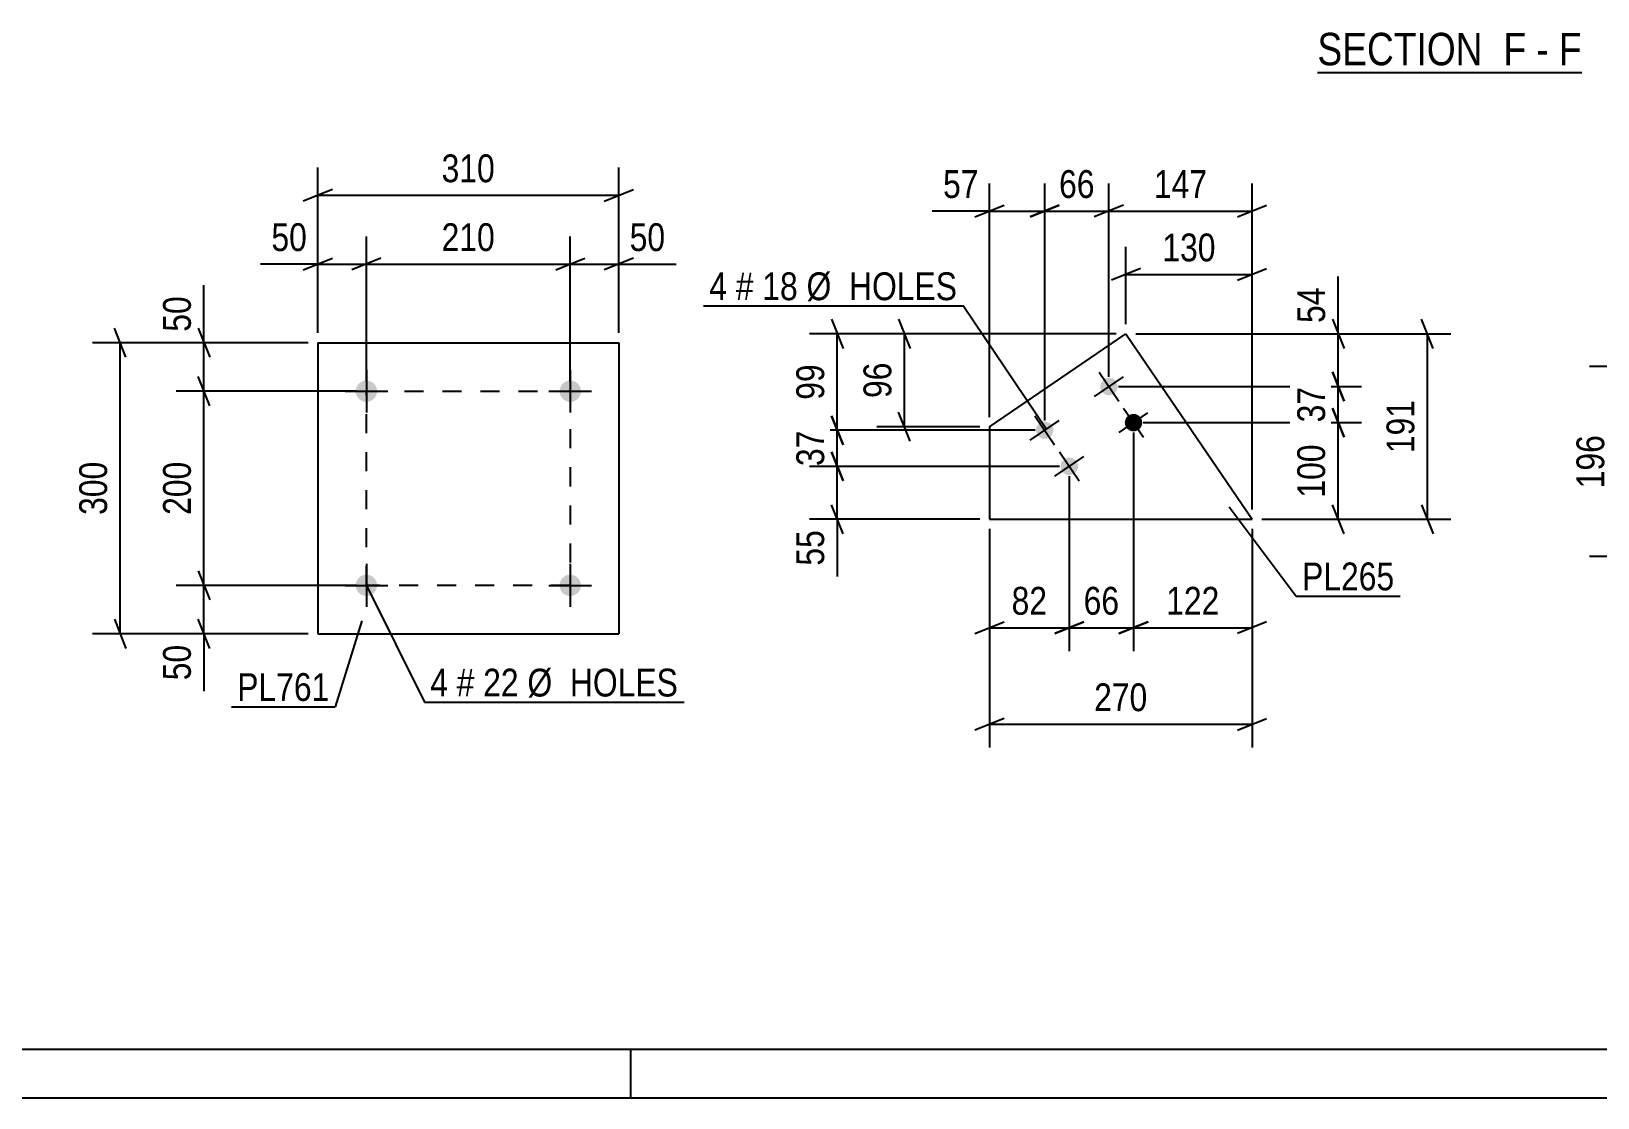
# Model space of a CAD drawing. Header units: millimetres. Extents: x 0 to 841, y 0 to 594.
# Drawn here: x 149.3 to 310.6, y 0 to 109.9 of the extents above; entities that cross this region are included whole.
import ezdxf

# ---------------------------------------------------------------- set-up
doc = ezdxf.new("R2010")
doc.units = ezdxf.units.MM
doc.linetypes.add('DXK_LINE_DOT2', pattern=[3.9198, 1.9599, -1.9599])
doc.styles.add('Arial Narrow', font='ARIALN.TTF', dxfattribs={"height": 0.2})

# ---------------------------------------------------------------- blocks, each defined once
blk = doc.blocks.new('Unknown-317311778-50 - 5611')
at = {"color": 6, "linetype": 'Continuous'}
blk.add_line((281.73, 105.61), (308.95, 105.61), dxfattribs=at)
at = {"color": 0, "linetype": 'Continuous'}
for points in [[(299.84, 106.36), (299.84, 109.86), (281.73, 109.86), (281.73, 106.36)], [(303.23, 106.36), (303.23, 109.86), (300.89, 109.86), (300.89, 106.36)], [(305.55, 106.36), (305.55, 109.86), (304.28, 109.86), (304.28, 106.36)], [(308.95, 106.36), (308.95, 109.86), (306.6, 109.86), (306.6, 106.36)]]:
    blk.add_wipeout(points, dxfattribs=at)
at = {"color": 7, "linetype": 'Continuous', "style": 'Arial Narrow'}
for s, p in [('SECTION ', (281.73, 106.36)), ('F', (300.89, 106.36)), ('F', (306.6, 106.36)), ('-', (304.28, 106.36))]:
    blk.add_text(s, height=3.34, dxfattribs=at).set_placement(p)
blk = doc.blocks.new('Unknown-317311778-1113')
at = {"color": 5, "linetype": 'Continuous'}
for p, q in [((5, 5), (836, 5)), ((211, 0), (211, 5)), ((0, 0), (841, 0))]:
    blk.add_line(p, q, dxfattribs=at)
blk = doc.blocks.new('Bolt-317311778-1236 - 1200')
at = {"linetype": 'Continuous'}
for points in [[(261, 73.77, -1), (259.51, 72.76, -1)], [(254.38, 69.27, -1), (252.9, 68.26, -1)], [(263.53, 70.05, -1), (262.04, 69.04, -1)], [(256.92, 65.55, -1), (255.43, 64.53, -1)]]:
    blk.add_hatch(color=1, dxfattribs=at).paths.add_polyline_path(points)
at = {"color": 1, "linetype": 'Continuous'}
for p, q in [((258.77, 72.25), (261.74, 74.27)), ((259.24, 74.75), (261.27, 71.77)), ((261.77, 71.03), (263.8, 68.05)), ((252.15, 67.75), (255.13, 69.77)), ((252.63, 70.25), (254.65, 67.27)), ((261.3, 68.53), (264.27, 70.55)), ((255.16, 66.53), (257.19, 63.55)), ((254.68, 64.03), (257.66, 66.05))]:
    blk.add_line(p, q, dxfattribs=at)
blk = doc.blocks.new('Part-317311778-1251 - 1200')
at = {"color": 2, "linetype": 'Continuous'}
for p, q in [((247.95, 69.12), (262.01, 78.69)), ((262.01, 78.69), (275, 59.59)), ((247.95, 69.12), (247.95, 59.59)), ((247.95, 59.59), (275, 59.59))]:
    blk.add_line(p, q, dxfattribs=at)
blk = doc.blocks.new('Bolt-317311778-6936 - 6897')
at = {"linetype": 'Continuous'}
for points in [[(184.87, 52.78, -1), (182.67, 52.78, -1)], [(205.87, 52.78, -1), (203.67, 52.78, -1)]]:
    blk.add_hatch(color=1, dxfattribs=at).paths.add_polyline_path(points)
at = {"color": 1, "linetype": 'Continuous'}
for p, q in [((183.77, 54.98), (183.77, 50.58)), ((204.77, 54.98), (204.77, 50.58)), ((181.57, 52.78), (185.97, 52.78)), ((202.57, 52.78), (206.97, 52.78))]:
    blk.add_line(p, q, dxfattribs=at)
blk = doc.blocks.new('Part-317311778-6903 - 6897')
at = {"color": 2, "linetype": 'Continuous'}
for p, q in [((178.77, 77.78), (178.77, 47.78)), ((178.77, 77.78), (209.77, 77.78)), ((209.77, 77.78), (209.77, 47.78)), ((178.77, 47.78), (209.77, 47.78))]:
    blk.add_line(p, q, dxfattribs=at)
blk = doc.blocks.new('Bolt-317311778-6941 - 6897')
at = {"linetype": 'Continuous'}
for points in [[(184.87, 72.78, -1), (182.67, 72.78, -1)], [(205.87, 72.78, -1), (203.67, 72.78, -1)]]:
    blk.add_hatch(color=1, dxfattribs=at).paths.add_polyline_path(points)
at = {"color": 1, "linetype": 'Continuous'}
for p, q in [((183.77, 74.98), (183.77, 70.58)), ((204.77, 74.98), (204.77, 70.58)), ((181.57, 72.78), (185.97, 72.78)), ((202.57, 72.78), (206.97, 72.78))]:
    blk.add_line(p, q, dxfattribs=at)
blk = doc.blocks.new('Rectangle-317311778-7050 - 6897')
at = {"color": 1, "linetype": 'DXK_LINE_DOT2'}
blk.add_lwpolyline([(183.77, 72.78), (204.77, 72.78), (204.77, 52.78), (183.77, 52.78), (183.77, 72.78)], close=True, dxfattribs=at)
blk = doc.blocks.new('StraightDimension-317311778-1374 - 1200')
at = {"color": 7, "linetype": 'Continuous'}
for p, q in [((293.66, 77.19), (292.46, 80.19)), ((263.01, 78.69), (295.46, 78.69)), ((293.06, 59.59), (293.06, 78.69)), ((292.46, 61.09), (293.66, 58.09)), ((276, 59.59), (295.46, 59.59))]:
    blk.add_line(p, q, dxfattribs=at)
at = {"color": 0}
blk.add_wipeout([(292.31, 72.48), (288.11, 72.48), (288.11, 65.8), (292.31, 65.8)], dxfattribs=at)
at = {"color": 3, "style": 'Arial Narrow'}
blk.add_text('191', height=2.863, rotation=90.0002, dxfattribs=at).set_placement((291.71, 66.4))
blk = doc.blocks.new('StraightDimension-317311778-1253 - 1200')
at = {"color": 7, "linetype": 'Continuous'}
for p, q in [((283.27, 80.19), (284.47, 77.19)), ((263.01, 78.69), (286.27, 78.69)), ((283.87, 73.26), (283.87, 78.69)), ((284.47, 71.76), (283.27, 74.76)), ((261.25, 73.26), (286.27, 73.26))]:
    blk.add_line(p, q, dxfattribs=at)
at = {"color": 0}
blk.add_wipeout([(283.12, 84.07), (278.92, 84.07), (278.92, 79.21), (283.12, 79.21)], dxfattribs=at)
at = {"color": 7, "linetype": 'Continuous'}
blk.add_line((283.87, 78.69), (283.87, 84.59), dxfattribs=at)
blk.add_line((283.87, 78.69), (283.87, 84.59), dxfattribs=at)
at = {"color": 3, "style": 'Arial Narrow'}
blk.add_text('54', height=2.863, rotation=90.0002, dxfattribs=at).set_placement((282.52, 79.81))
blk = doc.blocks.new('StraightDimension-317311778-1282 - 1200')
at = {"color": 7, "linetype": 'Continuous'}
for p, q in [((283.27, 71.04), (284.47, 68.04)), ((263.79, 69.54), (286.27, 69.54)), ((283.87, 59.59), (283.87, 69.54)), ((284.47, 58.09), (283.27, 61.09)), ((276, 59.59), (286.27, 59.59))]:
    blk.add_line(p, q, dxfattribs=at)
at = {"color": 0}
blk.add_wipeout([(283.12, 67.91), (278.92, 67.91), (278.92, 61.22), (283.12, 61.22)], dxfattribs=at)
at = {"color": 3, "style": 'Arial Narrow'}
blk.add_text('100', height=2.863, rotation=90.0002, dxfattribs=at).set_placement((282.52, 61.82))
blk = doc.blocks.new('StraightDimension-317311778-1273 - 1200')
at = {"color": 7, "linetype": 'Continuous'}
for p, q in [((283.27, 74.76), (284.47, 71.76)), ((261.25, 73.26), (286.27, 73.26)), ((283.87, 69.54), (283.87, 73.26)), ((284.47, 68.04), (283.27, 71.04)), ((263.79, 69.54), (286.27, 69.54))]:
    blk.add_line(p, q, dxfattribs=at)
at = {"color": 0}
blk.add_wipeout([(283.12, 73.83), (278.92, 73.83), (278.92, 68.97), (283.12, 68.97)], dxfattribs=at)
at = {"color": 3, "style": 'Arial Narrow'}
blk.add_text('37', height=2.863, rotation=90.0002, dxfattribs=at).set_placement((282.52, 69.57))
blk = doc.blocks.new('StraightDimension-317311778-1289 - 1200')
at = {"color": 7, "linetype": 'Continuous'}
for p, q in [((260.25, 74.26), (260.25, 94.19)), ((275, 60.59), (275, 94.19)), ((261.75, 91.94), (258.75, 90.74)), ((260.25, 91.34), (275, 91.34)), ((273.5, 90.74), (276.5, 91.94))]:
    blk.add_line(p, q, dxfattribs=at)
at = {"color": 0}
blk.add_wipeout([(270.97, 92.09), (270.97, 96.29), (264.29, 96.29), (264.29, 92.09)], dxfattribs=at)
at = {"color": 3, "style": 'Arial Narrow'}
blk.add_text('147', height=2.863, dxfattribs=at).set_placement((264.89, 92.69))
blk = doc.blocks.new('StraightDimension-317311778-1298 - 1200')
at = {"color": 7, "linetype": 'Continuous'}
for p, q in [((253.64, 69.76), (253.64, 94.19)), ((260.25, 74.26), (260.25, 94.19)), ((252.14, 90.74), (255.14, 91.94)), ((253.64, 91.34), (260.25, 91.34)), ((261.75, 91.94), (258.75, 90.74))]:
    blk.add_line(p, q, dxfattribs=at)
at = {"color": 0}
blk.add_wipeout([(259.38, 92.09), (259.38, 96.29), (254.52, 96.29), (254.52, 92.09)], dxfattribs=at)
at = {"color": 3, "style": 'Arial Narrow'}
blk.add_text('66', height=2.863, dxfattribs=at).set_placement((255.12, 92.69))
blk = doc.blocks.new('StraightDimension-317311778-1309 - 1200')
at = {"color": 7, "linetype": 'Continuous'}
for p, q in [((247.95, 70.12), (247.95, 94.19)), ((253.64, 69.76), (253.64, 94.19)), ((246.45, 90.74), (249.45, 91.94)), ((247.95, 91.34), (253.64, 91.34)), ((255.14, 91.94), (252.14, 90.74))]:
    blk.add_line(p, q, dxfattribs=at)
at = {"color": 0}
blk.add_wipeout([(247.43, 92.09), (247.43, 96.29), (242.57, 96.29), (242.57, 92.09)], dxfattribs=at)
at = {"color": 7, "linetype": 'Continuous'}
blk.add_line((247.95, 91.34), (242.05, 91.34), dxfattribs=at)
blk.add_line((247.95, 91.34), (242.05, 91.34), dxfattribs=at)
at = {"color": 3, "style": 'Arial Narrow'}
blk.add_text('57', height=2.863, dxfattribs=at).set_placement((243.17, 92.69))
blk = doc.blocks.new('StraightDimension-317311778-1321 - 1200')
at = {"color": 7, "linetype": 'Continuous'}
for p, q in [((256.17, 64.04), (256.17, 46.01)), ((247.95, 58.59), (247.95, 46.01)), ((246.45, 47.81), (249.45, 49.01)), ((247.95, 48.41), (256.17, 48.41)), ((257.67, 49.01), (254.67, 47.81))]:
    blk.add_line(p, q, dxfattribs=at)
at = {"color": 0}
blk.add_wipeout([(254.49, 49.16), (254.49, 53.36), (249.63, 53.36), (249.63, 49.16)], dxfattribs=at)
at = {"color": 3, "style": 'Arial Narrow'}
blk.add_text('82', height=2.863, dxfattribs=at).set_placement((250.23, 49.76))
blk = doc.blocks.new('StraightDimension-317311778-1327 - 1200')
at = {"color": 7, "linetype": 'Continuous'}
for p, q in [((262.79, 68.54), (262.79, 46.01)), ((256.17, 64.04), (256.17, 46.01)), ((254.67, 47.81), (257.67, 49.01)), ((256.17, 48.41), (262.79, 48.41)), ((264.29, 49.01), (261.29, 47.81))]:
    blk.add_line(p, q, dxfattribs=at)
at = {"color": 0}
blk.add_wipeout([(261.91, 49.16), (261.91, 53.36), (257.05, 53.36), (257.05, 49.16)], dxfattribs=at)
at = {"color": 3, "style": 'Arial Narrow'}
blk.add_text('66', height=2.863, dxfattribs=at).set_placement((257.65, 49.76))
blk = doc.blocks.new('StraightDimension-317311778-1335 - 1200')
at = {"color": 7, "linetype": 'Continuous'}
for p, q in [((262.79, 68.54), (262.79, 46.01)), ((275, 58.59), (275, 46.01)), ((261.29, 47.81), (264.29, 49.01)), ((262.79, 48.41), (275, 48.41)), ((276.5, 49.01), (273.5, 47.81))]:
    blk.add_line(p, q, dxfattribs=at)
at = {"color": 0}
blk.add_wipeout([(272.24, 49.16), (272.24, 53.36), (265.55, 53.36), (265.55, 49.16)], dxfattribs=at)
at = {"color": 3, "style": 'Arial Narrow'}
blk.add_text('122', height=2.863, dxfattribs=at).set_placement((266.15, 49.76))
blk = doc.blocks.new('StraightDimension-317311778-1342 - 1200')
at = {"color": 7, "linetype": 'Continuous'}
for p, q in [((238.59, 80.19), (239.79, 77.19)), ((261.01, 78.69), (236.34, 78.69)), ((239.19, 69.12), (239.19, 78.69)), ((239.79, 67.62), (238.59, 70.62)), ((246.95, 69.12), (236.34, 69.12))]:
    blk.add_line(p, q, dxfattribs=at)
at = {"color": 0}
blk.add_wipeout([(238.44, 76.33), (234.24, 76.33), (234.24, 71.48), (238.44, 71.48)], dxfattribs=at)
at = {"color": 3, "style": 'Arial Narrow'}
blk.add_text('96', height=2.863, rotation=90.0002, dxfattribs=at).set_placement((237.84, 72.08))
blk = doc.blocks.new('StraightDimension-317311778-1351 - 1200')
at = {"color": 7, "linetype": 'Continuous'}
for p, q in [((231.67, 80.19), (232.87, 77.19)), ((261.01, 78.69), (229.42, 78.69)), ((232.27, 68.76), (232.27, 78.69)), ((232.87, 67.26), (231.67, 70.26)), ((252.64, 68.76), (229.42, 68.76))]:
    blk.add_line(p, q, dxfattribs=at)
at = {"color": 0}
blk.add_wipeout([(231.52, 76.15), (227.32, 76.15), (227.32, 71.3), (231.52, 71.3)], dxfattribs=at)
at = {"color": 3, "style": 'Arial Narrow'}
blk.add_text('99', height=2.863, rotation=90.0002, dxfattribs=at).set_placement((230.92, 71.9))
blk = doc.blocks.new('StraightDimension-317311778-1359 - 1200')
at = {"color": 7, "linetype": 'Continuous'}
for p, q in [((231.67, 70.26), (232.87, 67.26)), ((252.64, 68.76), (229.42, 68.76)), ((232.27, 65.04), (232.27, 68.76)), ((232.87, 63.54), (231.67, 66.54)), ((255.17, 65.04), (229.42, 65.04))]:
    blk.add_line(p, q, dxfattribs=at)
at = {"color": 0}
blk.add_wipeout([(231.52, 69.33), (227.32, 69.33), (227.32, 64.47), (231.52, 64.47)], dxfattribs=at)
at = {"color": 3, "style": 'Arial Narrow'}
blk.add_text('37', height=2.863, rotation=90.0002, dxfattribs=at).set_placement((230.92, 65.07))
blk = doc.blocks.new('StraightDimension-317311778-1367 - 1200')
at = {"color": 7, "linetype": 'Continuous'}
for p, q in [((231.67, 66.54), (232.87, 63.54)), ((255.17, 65.04), (229.42, 65.04)), ((232.27, 59.59), (232.27, 65.04)), ((232.87, 58.09), (231.67, 61.09)), ((246.95, 59.59), (229.42, 59.59))]:
    blk.add_line(p, q, dxfattribs=at)
at = {"color": 0}
blk.add_wipeout([(231.52, 59.07), (227.32, 59.07), (227.32, 54.21), (231.52, 54.21)], dxfattribs=at)
at = {"color": 7, "linetype": 'Continuous'}
blk.add_line((232.27, 59.59), (232.27, 53.68), dxfattribs=at)
blk.add_line((232.27, 59.59), (232.27, 53.68), dxfattribs=at)
at = {"color": 3, "style": 'Arial Narrow'}
blk.add_text('55', height=2.863, rotation=90.0002, dxfattribs=at).set_placement((230.92, 54.81))
blk = doc.blocks.new('StraightDimension-317311778-1381 - 1200')
at = {"color": 7, "linetype": 'Continuous'}
for p, q in [((247.95, 58.59), (247.95, 36.07)), ((275, 58.59), (275, 36.07)), ((249.45, 39.07), (246.45, 37.87)), ((273.5, 37.87), (276.5, 39.07)), ((247.95, 38.47), (275, 38.47))]:
    blk.add_line(p, q, dxfattribs=at)
at = {"color": 0}
blk.add_wipeout([(264.82, 39.22), (264.82, 43.42), (258.13, 43.42), (258.13, 39.22)], dxfattribs=at)
at = {"color": 3, "style": 'Arial Narrow'}
blk.add_text('270', height=2.863, dxfattribs=at).set_placement((258.73, 39.82))
blk = doc.blocks.new('StraightDimension-317311778-1386 - 1200')
at = {"color": 7, "linetype": 'Continuous'}
for p, q in [((262.01, 79.69), (262.01, 87.66)), ((275, 60.59), (275, 87.66)), ((263.51, 85.41), (260.51, 84.21)), ((262.01, 84.81), (275, 84.81)), ((273.5, 84.21), (276.5, 85.41))]:
    blk.add_line(p, q, dxfattribs=at)
at = {"color": 0}
blk.add_wipeout([(271.85, 85.56), (271.85, 89.76), (265.16, 89.76), (265.16, 85.56)], dxfattribs=at)
at = {"color": 3, "style": 'Arial Narrow'}
blk.add_text('130', height=2.863, dxfattribs=at).set_placement((265.76, 86.16))
blk = doc.blocks.new('StraightDimension-317311778-6956 - 6897')
at = {"color": 7, "linetype": 'Continuous'}
for p, q in [((167.64, 71.28), (166.44, 74.28)), ((182.77, 72.78), (164.19, 72.78)), ((167.04, 52.78), (167.04, 72.78)), ((166.44, 54.28), (167.64, 51.28)), ((182.77, 52.78), (164.19, 52.78))]:
    blk.add_line(p, q, dxfattribs=at)
at = {"color": 0}
blk.add_wipeout([(166.29, 66.13), (162.09, 66.13), (162.09, 59.44), (166.29, 59.44)], dxfattribs=at)
at = {"color": 3, "style": 'Arial Narrow'}
blk.add_text('200', height=2.863, rotation=90.0002, dxfattribs=at).set_placement((165.69, 60.04))
blk = doc.blocks.new('StraightDimension-317311778-6986 - 6897')
at = {"color": 7, "linetype": 'Continuous'}
for p, q in [((159.01, 76.28), (157.81, 79.28)), ((177.77, 77.78), (155.56, 77.78)), ((158.41, 47.78), (158.41, 77.78)), ((157.81, 49.28), (159.01, 46.28)), ((177.77, 47.78), (155.56, 47.78))]:
    blk.add_line(p, q, dxfattribs=at)
at = {"color": 0}
blk.add_wipeout([(157.66, 66.12), (153.46, 66.12), (153.46, 59.44), (157.66, 59.44)], dxfattribs=at)
at = {"color": 3, "style": 'Arial Narrow'}
blk.add_text('300', height=2.863, rotation=90.0002, dxfattribs=at).set_placement((157.06, 60.04))
blk = doc.blocks.new('StraightDimension-317311778-6943 - 6897')
at = {"color": 7, "linetype": 'Continuous'}
for p, q in [((166.44, 79.28), (167.64, 76.28)), ((177.77, 77.78), (164.19, 77.78)), ((167.04, 72.78), (167.04, 77.78)), ((167.64, 71.28), (166.44, 74.28)), ((182.77, 72.78), (164.19, 72.78))]:
    blk.add_line(p, q, dxfattribs=at)
at = {"color": 0}
blk.add_wipeout([(166.29, 83.16), (162.09, 83.16), (162.09, 78.31), (166.29, 78.31)], dxfattribs=at)
at = {"color": 7, "linetype": 'Continuous'}
blk.add_line((167.04, 77.78), (167.04, 83.69), dxfattribs=at)
blk.add_line((167.04, 77.78), (167.04, 83.69), dxfattribs=at)
at = {"color": 3, "style": 'Arial Narrow'}
blk.add_text('50', height=2.863, rotation=90.0002, dxfattribs=at).set_placement((165.69, 78.91))
blk = doc.blocks.new('StraightDimension-317311778-6972 - 6897')
at = {"color": 7, "linetype": 'Continuous'}
for p, q in [((166.44, 54.28), (167.64, 51.28)), ((182.77, 52.78), (164.19, 52.78)), ((167.04, 47.78), (167.04, 52.78)), ((167.64, 46.28), (166.44, 49.28)), ((177.77, 47.78), (164.19, 47.78))]:
    blk.add_line(p, q, dxfattribs=at)
at = {"color": 0}
blk.add_wipeout([(166.29, 47.26), (162.09, 47.26), (162.09, 42.4), (166.29, 42.4)], dxfattribs=at)
at = {"color": 7, "linetype": 'Continuous'}
blk.add_line((167.04, 47.78), (167.04, 41.88), dxfattribs=at)
blk.add_line((167.04, 47.78), (167.04, 41.88), dxfattribs=at)
at = {"color": 3, "style": 'Arial Narrow'}
blk.add_text('50', height=2.863, rotation=90.0002, dxfattribs=at).set_placement((165.69, 43))
blk = doc.blocks.new('StraightDimension-317311778-6997 - 6897')
at = {"color": 7, "linetype": 'Continuous'}
for p, q in [((204.77, 73.78), (204.77, 88.72)), ((209.77, 78.78), (209.77, 88.72)), ((203.27, 85.27), (206.27, 86.47)), ((204.77, 85.87), (209.77, 85.87)), ((211.27, 86.47), (208.27, 85.27))]:
    blk.add_line(p, q, dxfattribs=at)
at = {"color": 0}
blk.add_wipeout([(215.15, 86.62), (215.15, 90.82), (210.29, 90.82), (210.29, 86.62)], dxfattribs=at)
at = {"color": 7, "linetype": 'Continuous'}
blk.add_line((209.77, 85.87), (215.67, 85.87), dxfattribs=at)
blk.add_line((209.77, 85.87), (215.67, 85.87), dxfattribs=at)
at = {"color": 3, "style": 'Arial Narrow'}
blk.add_text('50', height=2.863, dxfattribs=at).set_placement((210.89, 87.22))
blk = doc.blocks.new('StraightDimension-317311778-7010 - 6897')
at = {"color": 7, "linetype": 'Continuous'}
for p, q in [((183.77, 73.78), (183.77, 88.72)), ((204.77, 73.78), (204.77, 88.72)), ((185.27, 86.47), (182.27, 85.27)), ((183.77, 85.87), (204.77, 85.87)), ((203.27, 85.27), (206.27, 86.47))]:
    blk.add_line(p, q, dxfattribs=at)
at = {"color": 0}
blk.add_wipeout([(197.61, 86.62), (197.61, 90.82), (190.92, 90.82), (190.92, 86.62)], dxfattribs=at)
at = {"color": 3, "style": 'Arial Narrow'}
blk.add_text('210', height=2.863, dxfattribs=at).set_placement((191.52, 87.22))
blk = doc.blocks.new('StraightDimension-317311778-7026 - 6897')
at = {"color": 7, "linetype": 'Continuous'}
for p, q in [((178.77, 78.78), (178.77, 88.72)), ((183.77, 73.78), (183.77, 88.72)), ((177.27, 85.27), (180.27, 86.47)), ((178.77, 85.87), (183.77, 85.87)), ((185.27, 86.47), (182.27, 85.27))]:
    blk.add_line(p, q, dxfattribs=at)
at = {"color": 0}
blk.add_wipeout([(178.24, 86.62), (178.24, 90.82), (173.39, 90.82), (173.39, 86.62)], dxfattribs=at)
at = {"color": 7, "linetype": 'Continuous'}
blk.add_line((178.77, 85.87), (172.86, 85.87), dxfattribs=at)
blk.add_line((178.77, 85.87), (172.86, 85.87), dxfattribs=at)
at = {"color": 3, "style": 'Arial Narrow'}
blk.add_text('50', height=2.863, dxfattribs=at).set_placement((173.99, 87.22))
blk = doc.blocks.new('StraightDimension-317311778-7040 - 6897')
at = {"color": 7, "linetype": 'Continuous'}
for p, q in [((178.77, 78.78), (178.77, 95.81)), ((209.77, 78.78), (209.77, 95.81)), ((180.27, 93.56), (177.27, 92.36)), ((178.77, 92.96), (209.77, 92.96)), ((208.27, 92.36), (211.27, 93.56))]:
    blk.add_line(p, q, dxfattribs=at)
at = {"color": 0}
blk.add_wipeout([(197.61, 93.71), (197.61, 97.91), (190.92, 97.91), (190.92, 93.71)], dxfattribs=at)
at = {"color": 3, "style": 'Arial Narrow'}
blk.add_text('310', height=2.863, dxfattribs=at).set_placement((191.52, 94.31))
blk = doc.blocks.new('StraightDimension-317311778-7279 - 7197')
at = {"color": 7, "linetype": 'Continuous'}
for p, q in [((313.22, 73.81), (312.02, 76.81)), ((341.87, 75.31), (309.77, 75.31)), ((312.62, 55.74), (312.62, 75.31)), ((312.02, 57.24), (313.22, 54.24)), ((326.27, 55.74), (309.77, 55.74))]:
    blk.add_line(p, q, dxfattribs=at)
at = {"color": 0}
blk.add_wipeout([(311.87, 68.87), (307.67, 68.87), (307.67, 62.18), (311.87, 62.18)], dxfattribs=at)
at = {"color": 3, "style": 'Arial Narrow'}
blk.add_text('196', height=2.863, rotation=90.0002, dxfattribs=at).set_placement((311.27, 62.78))
blk = doc.blocks.new('Mark-317311778-1247 - 1200')
at = {"color": 0}
blk.add_wipeout([(289.66, 52.27), (289.66, 55.27), (280.15, 55.27), (280.15, 52.27)], dxfattribs=at)
blk.add_wipeout([(289.66, 52.27), (289.66, 55.27), (280.15, 55.27), (280.15, 52.27)], dxfattribs=at)
at = {"color": 30, "linetype": 'Continuous'}
for p, q in [((272.64, 60.86), (279.55, 51.67)), ((279.55, 51.67), (290.26, 51.67))]:
    blk.add_line(p, q, dxfattribs=at)
at = {"color": 3, "style": 'Arial Narrow'}
blk.add_text('PL265', height=2.863, dxfattribs=at).set_placement((280.15, 52.27))
blk = doc.blocks.new('Mark-317311778-1231 - 1200')
at = {"color": 0}
for points in [[(220.92, 82.16), (220.92, 85.16), (219.09, 85.16), (219.09, 82.16)], [(223.65, 82.16), (223.65, 85.16), (221.82, 85.16), (221.82, 82.16)], [(228.21, 82.16), (228.21, 85.16), (224.55, 85.16), (224.55, 82.16)], [(244.63, 82.16), (244.63, 85.16), (229.11, 85.16), (229.11, 82.16)]]:
    blk.add_wipeout(points, dxfattribs=at)
for points in [[(220.92, 82.16), (220.92, 85.16), (219.09, 85.16), (219.09, 82.16)], [(223.65, 82.16), (223.65, 85.16), (221.82, 85.16), (221.82, 82.16)], [(228.21, 82.16), (228.21, 85.16), (224.55, 85.16), (224.55, 82.16)], [(244.63, 82.16), (244.63, 85.16), (229.11, 85.16), (229.11, 82.16)]]:
    blk.add_wipeout(points, dxfattribs=at)
at = {"color": 7, "linetype": 'Continuous'}
for p in [(218.49, 81.56), (253.83, 68.85)]:
    blk.add_line(p, (245.23, 81.56), dxfattribs=at)
at = {"color": 3, "style": 'Arial Narrow'}
for s, height, p in [('4', 2.86, (219.09, 82.16)), ('#', 2.86, (221.82, 82.16)), ('18', 2.863, (224.55, 82.16)), ('Ø  HOLES', 2.863, (229.11, 82.16))]:
    blk.add_text(s, height=height, dxfattribs=at).set_placement(p)
blk = doc.blocks.new('Mark-317311778-6899 - 6897')
at = {"color": 0}
blk.add_wipeout([(179.97, 40.87), (179.97, 43.87), (170.47, 43.87), (170.47, 40.87)], dxfattribs=at)
blk.add_wipeout([(179.97, 40.87), (179.97, 43.87), (170.47, 43.87), (170.47, 40.87)], dxfattribs=at)
at = {"color": 30, "linetype": 'Continuous'}
for p in [(183.31, 49.14), (169.87, 40.27)]:
    blk.add_line(p, (180.57, 40.27), dxfattribs=at)
at = {"color": 3, "style": 'Arial Narrow'}
blk.add_text('PL761', height=2.863, dxfattribs=at).set_placement((170.47, 40.87))
blk = doc.blocks.new('MarkSet-317311778-7097 - 6897')
at = {"color": 0}
for points in [[(192.17, 41.33), (192.17, 44.33), (190.35, 44.33), (190.35, 41.33)], [(194.9, 41.33), (194.9, 44.33), (193.07, 44.33), (193.07, 41.33)], [(199.46, 41.33), (199.46, 44.33), (195.8, 44.33), (195.8, 41.33)], [(215.89, 41.33), (215.89, 44.33), (200.36, 44.33), (200.36, 41.33)]]:
    blk.add_wipeout(points, dxfattribs=at)
for points in [[(192.17, 41.33), (192.17, 44.33), (190.35, 44.33), (190.35, 41.33)], [(194.9, 41.33), (194.9, 44.33), (193.07, 44.33), (193.07, 41.33)], [(199.46, 41.33), (199.46, 44.33), (195.8, 44.33), (195.8, 41.33)], [(215.89, 41.33), (215.89, 44.33), (200.36, 44.33), (200.36, 41.33)]]:
    blk.add_wipeout(points, dxfattribs=at)
at = {"color": 7, "linetype": 'Continuous'}
for p, q in [((183.77, 52.78), (189.75, 40.73)), ((189.75, 40.73), (216.49, 40.73))]:
    blk.add_line(p, q, dxfattribs=at)
at = {"color": 3, "style": 'Arial Narrow'}
for s, height, p in [('4', 2.86, (190.35, 41.33)), ('#', 2.86, (193.07, 41.33)), ('22', 2.863, (195.8, 41.33)), ('Ø  HOLES', 2.863, (200.36, 41.33))]:
    blk.add_text(s, height=height, dxfattribs=at).set_placement(p)

msp = doc.modelspace()

# ---------------------------------------------------------------- block references
for name in ['Unknown-317311778-50 - 5611', 'Part-317311778-6903 - 6897', 'Part-317311778-1251 - 1200', 'Bolt-317311778-6941 - 6897', 'Bolt-317311778-1236 - 1200', 'Rectangle-317311778-7050 - 6897', 'Bolt-317311778-6936 - 6897']:
    msp.add_blockref(name, (0, 0))

# ---------------------------------------------------------------- next in the draw order: block references
msp.add_blockref('Unknown-317311778-1113', (0, 0))

# ---------------------------------------------------------------- next in the draw order: block references
for name in ['StraightDimension-317311778-6997 - 6897', 'StraightDimension-317311778-1374 - 1200', 'StraightDimension-317311778-7279 - 7197', 'StraightDimension-317311778-6956 - 6897', 'StraightDimension-317311778-1321 - 1200']:
    msp.add_blockref(name, (0, 0))

# ---------------------------------------------------------------- next in the draw order: block references
for name in ['StraightDimension-317311778-1253 - 1200', 'StraightDimension-317311778-6986 - 6897']:
    msp.add_blockref(name, (0, 0))

# ---------------------------------------------------------------- next in the draw order: block references
for name in ['StraightDimension-317311778-6943 - 6897', 'StraightDimension-317311778-1282 - 1200', 'StraightDimension-317311778-6972 - 6897']:
    msp.add_blockref(name, (0, 0))

# ---------------------------------------------------------------- next in the draw order: block references
for name in ['StraightDimension-317311778-7010 - 6897', 'StraightDimension-317311778-1273 - 1200', 'Mark-317311778-6899 - 6897']:
    msp.add_blockref(name, (0, 0))

# ---------------------------------------------------------------- next in the draw order: block references
for name in ['StraightDimension-317311778-1289 - 1200', 'StraightDimension-317311778-7026 - 6897', 'MarkSet-317311778-7097 - 6897']:
    msp.add_blockref(name, (0, 0))

# ---------------------------------------------------------------- next in the draw order: block references
for name in ['StraightDimension-317311778-7040 - 6897', 'StraightDimension-317311778-1298 - 1200', 'StraightDimension-317311778-1327 - 1200']:
    msp.add_blockref(name, (0, 0))

# ---------------------------------------------------------------- next in the draw order: block references
for name in ['StraightDimension-317311778-1309 - 1200', 'StraightDimension-317311778-1335 - 1200']:
    msp.add_blockref(name, (0, 0))

# ---------------------------------------------------------------- next in the draw order: block references
msp.add_blockref('StraightDimension-317311778-1342 - 1200', (0, 0))

# ---------------------------------------------------------------- next in the draw order: block references
msp.add_blockref('StraightDimension-317311778-1351 - 1200', (0, 0))

# ---------------------------------------------------------------- next in the draw order: block references
for name in ['StraightDimension-317311778-1386 - 1200', 'StraightDimension-317311778-1359 - 1200']:
    msp.add_blockref(name, (0, 0))

# ---------------------------------------------------------------- next in the draw order: block references
for name in ['Mark-317311778-1231 - 1200', 'StraightDimension-317311778-1367 - 1200']:
    msp.add_blockref(name, (0, 0))

# ---------------------------------------------------------------- next in the draw order: block references
msp.add_blockref('StraightDimension-317311778-1381 - 1200', (0, 0))

# ---------------------------------------------------------------- next in the draw order: block references
msp.add_blockref('Mark-317311778-1247 - 1200', (0, 0))

doc.saveas('drawing.dxf')
